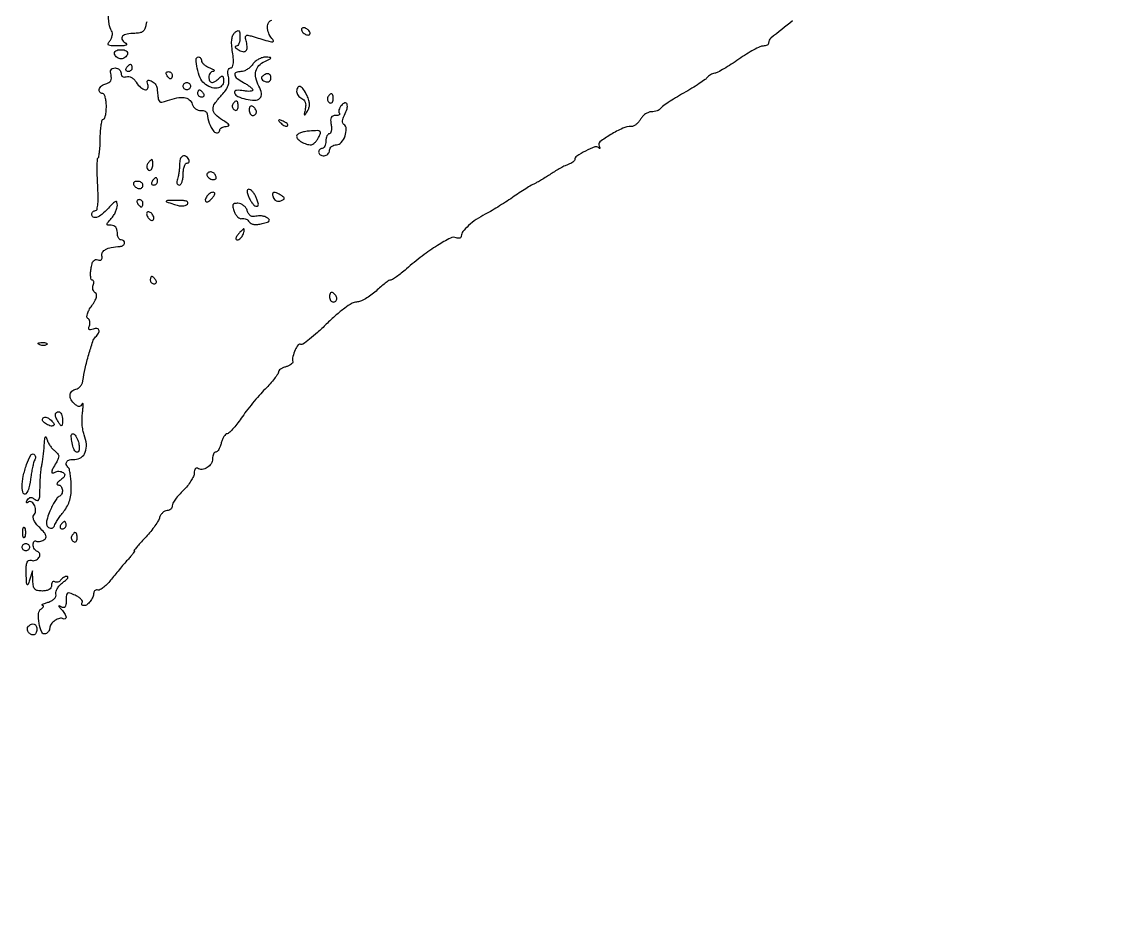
# Model space of a CAD drawing. Extents: x 0 to 4160, y 0 to 3120.
# Drawn here: x 265.9 to 566.8, y 909.2 to 1150.6 of the extents above; entities that cross this region are included whole.
import ezdxf

# ---------------------------------------------------------------- set-up
doc = ezdxf.new("R2010")
doc.units = 0

msp = doc.modelspace()

# ---------------------------------------------------------------- linework, layer by layer
for points in [[(4159.499279, 606.274193, 0.000001), (4159.667734, 974.478125, 0.000057)], [(757.647081, 3119.740147, 0.000002), (520.492565, 3119.487217, 0.4139)], [(1964.75, 0.149832, 0.000016), (2717.930904, 0.232101, 0.000028)], [(300.02037, 1150.611078, 0.04405), (299.819551, 1149.75, -0.066031), (299.518763, 1148.675517, -0.130199), (298.97647, 1147.982183, -0.114166), (298.107649, 1147.593417, -0.044144), (296.787392, 1147.454058, 0.039435), (294.639838, 1147.247769, 0.141005), (293.412966, 1146.647908, 0.331369), (293.252044, 1145.837047, 0.141643), (294.02896, 1144.96094, -0.0952), (294.482434, 1144.535302, -0.463626), (294.40904, 1144.236723, -0.103118), (293.731829, 1144.059467, -0.011488), (292.127555, 1144.015313, -0.011674), (290.277444, 1144.050113, -0.137175), (289.598938, 1144.271055, -0.370946), (289.480488, 1144.694231, -0.063893), (289.963645, 1145.456195, 0.065205), (290.370705, 1146.101875, 0.064024), (290.600894, 1146.834579, 0.069549), (290.627456, 1147.539702, 0.113573), (290.435913, 1148.103696, -0.105651), (289.770821, 1149.965778, -0.025103), (289.498391, 1153.267047, -0.019729)], [(476.556184, 1150.87251, 0.004643), (470.633268, 1146.150995, 0.225852), (470, 1144.820557, -0.178214), (469.88472, 1144.507397, -0.092171), (469.556362, 1144.241039, -0.072233), (469.067574, 1144.060683, -0.052365), (468.489744, 1144, 0.110641), (467.623491, 1143.805938, 0.014203), (465.914458, 1142.939582, 0.016035), (463.920738, 1141.772377, 0.012737), (461.843596, 1140.390066, -0.009551), (459.772043, 1138.992348, -0.011936), (457.795187, 1137.778734, -0.010223), (456.103462, 1136.840722, -0.085229), (455.273884, 1136.569692, 0.053089), (454.675775, 1136.415818, 0.040686), (454.064427, 1136.128594, 0.041745), (453.530771, 1135.760372, 0.072886), (453.170032, 1135.363593, -0.090913), (452.639591, 1134.820562, -0.007627), (451.013967, 1133.707112, -0.009949), (449.014166, 1132.438258, -0.007523), (446.771131, 1131.122667, 0.007464), (444.534528, 1129.811205, 0.01008), (442.554699, 1128.554953, 0.007408), (440.946205, 1127.453588, 0.100842), (440.462114, 1126.938699, -0.115118), (440.10379, 1126.578509, -0.04947), (439.492556, 1126.275743, -0.045405), (438.748221, 1126.0695, -0.044919), (437.976167, 1126, 0.090584), (437.167882, 1125.852353, 0.057649), (436.315776, 1125.4125, 0.055538), (435.551036, 1124.764896, 0.066545), (435, 1124, -0.050969), (434.484178, 1123.234989, -0.050497), (433.822809, 1122.5875, -0.055072), (433.122662, 1122.144777, -0.113944), (432.49561, 1122, 0.105167), (430.125035, 1121.495811, 0.031371), (426.829508, 1119.772371, 0.025761), (423.894335, 1117.781147, 0.377151), (423.662885, 1116.650367, -0.017978), (423.880722, 1116.235458, -0.195071), (423.892244, 1116.050492, -0.492876), (423.789172, 1116.014976, -0.037745), (423.520009, 1116.223649, 0.283336), (422.478817, 1116.416054, 0.025464), (419.948233, 1115.284798, 0.025943), (417.540994, 1113.896334, 0.254209), (417, 1112.901024, -0.189721), (416.882744, 1112.603124, -0.048043), (416.485937, 1112.251705, -0.042119), (415.919969, 1111.908887, -0.031907), (415.25, 1111.628282, 0.0319), (414.376105, 1111.262282, 0.010333), (413.132812, 1110.613327, 0.010255), (411.776938, 1109.832967, 0.01135), (410.5, 1109.022664, -0.006864), (409.241407, 1108.208069, -0.00654), (407.940625, 1107.414814, -0.006504), (406.773226, 1106.744032, -0.023022), (406, 1106.358539, 0.030723), (405.157992, 1105.922449, 0.005243), (403.61875, 1104.979174, 0.005702), (401.832838, 1103.830221, 0.005056), (400, 1102.59453, -0.007091), (398.059531, 1101.297731, -0.005802), (395.94955, 1099.96504, -0.005866), (393.980034, 1098.78444, -0.015338), (392.530383, 1097.997003, 0.032341), (390.10767, 1096.572325, 0.036012), (387.97962, 1094.892456, 0.037511), (386.430968, 1093.248571, 0.171809), (386, 1092.031385, -0.165827), (385.889089, 1091.706162, -0.150976), (385.598451, 1091.501389, -0.108545), (385.156169, 1091.457973, -0.062083), (384.633024, 1091.587328, 0.215413), (383.046633, 1091.495319, 0.01927), (379.498688, 1089.460084, 0.022678), (375.345731, 1086.59019, 0.016605), (371, 1083.052553, -0.010525), (369.600748, 1081.884922, -0.014463), (368.291881, 1080.899312, -0.011103), (367.173795, 1080.1437, -0.143264), (366.695766, 1080.002346, 0.148493), (366.227061, 1079.858514, 0.01264), (365.18902, 1079.120798, 0.015865), (363.978468, 1078.152115, 0.011613), (362.695766, 1077.004627, -0.029901), (361.315594, 1075.857941, -0.030169), (359.812475, 1074.887786, -0.03164), (358.405005, 1074.208636, -0.096333), (357.36798, 1074.004627, 0.135488), (356.151126, 1073.665878, 0.022975), (354.125045, 1072.318715, 0.022316), (351.72416, 1070.3877, 0.014304), (349.107686, 1067.947345, -0.010886), (346.695415, 1065.666417, -0.017248), (344.522264, 1063.831695, -0.011478), (342.688473, 1062.455757, -0.302318), (342.103397, 1062.436097, 0.391278), (341.416372, 1062.302289, 0.050922), (340.590507, 1060.895194, 0.047876), (339.975425, 1059.118717, 0.100305), (339.920553, 1057.663887, -0.211544), (339.827154, 1057.305147, -0.068499), (339.421276, 1056.917542, -0.054344), (338.79539, 1056.561667, -0.038181), (338.028704, 1056.297255, 0.040495), (337.2523, 1056.025471, 0.051861), (336.595932, 1055.648527, 0.061618), (336.144395, 1055.229555, 0.176733), (336, 1054.833803, -0.153961), (335.828982, 1054.291574, -0.012743), (334.93928, 1053.087915, -0.01609), (333.772178, 1051.685835, -0.011699), (332.389037, 1050.200434, 0.013237), (330.793453, 1048.476281, 0.007811), (328.976028, 1046.338565, 0.007812), (327.226523, 1044.145429, 0.013254), (325.840997, 1042.25, -0.013838), (324.647967, 1040.621906, -0.019645), (323.492644, 1039.248438, -0.016103), (322.479564, 1038.205413, -0.194332), (321.971011, 1038, 0.203017), (321.569146, 1037.829815, 0.052957), (321.127829, 1037.265625, 0.045054), (320.719258, 1036.457174, 0.033009), (320.410644, 1035.5, -0.031538), (320.105107, 1034.542749, -0.043524), (319.705595, 1033.734375, -0.050787), (319.277325, 1033.168069, -0.208396), (318.891592, 1033, 0.200499), (318.550911, 1032.857666, 0.084985), (318.261905, 1032.443928, 0.065025), (318.065551, 1031.831593, 0.04514), (318, 1031.106989, -0.142557), (317.614698, 1029.783054, -0.112141), (316.548938, 1028.72655, -0.116675), (315.168335, 1028.260762, -0.163089), (313.909758, 1028.555773, 0.202439), (313.565755, 1028.609206, 0.181527), (313.267241, 1028.402992, 0.104291), (313.065087, 1027.923912, 0.047903), (313, 1027.246108, -0.108408), (312.799549, 1026.332458, -0.032947), (312.11875, 1025.07977, -0.031278), (311.148132, 1023.737921, -0.029523), (310, 1022.5, 0.02098), (308.851493, 1021.303319, 0.025305), (307.88125, 1020.084442, 0.025239), (307.182218, 1018.996822, 0.130933), (307, 1018.312909, -0.108315), (306.890203, 1017.812011, -0.099677), (306.57917, 1017.385667, -0.095514), (306.114323, 1017.099787, -0.090477), (305.567388, 1017, 0.12681), (304.970523, 1016.846149, 0.069396), (304.362049, 1016.390159, 0.062006), (303.83454, 1015.717798, 0.058585), (303.475861, 1014.923944, -0.061962), (303.004354, 1013.898817, -0.01801), (302.033754, 1012.451946, -0.017806), (300.81306, 1010.887197, -0.018163), (299.491844, 1009.423944, 0.006381), (298.248151, 1008.110141, 0.011768), (297.276238, 1007.005784, 0.007708), (296.558736, 1006.123477, 0.626297), (296.618647, 1006, -0.579595), (296.687005, 1005.880675, -0.021324), (296.337577, 1005.339062, -0.020072), (295.779507, 1004.613648, -0.010354), (295.027222, 1003.75, 0.006555), (294.063202, 1002.660102, 0.002994), (292.831719, 1001.213048, 0.002964), (291.552483, 999.673074, 0.00408), (290.422525, 998.273141, -0.023292), (289.358671, 997.054047, -0.031249), (288.280115, 996.060811, -0.03221), (287.321356, 995.380153, -0.189786), (286.726033, 995.273141, 0.086697), (286.288039, 995.283783, 0.106713), (285.906501, 995.13961, 0.116416), (285.641398, 994.863519, 0.118707), (285.530142, 994.5, -0.085023), (285.254321, 993.323748, -0.062019), (284.581431, 992.158936, -0.066155), (283.717943, 991.285799, -0.166215), (282.881966, 991, -0.09515), (282.540949, 991.065489, -0.173204), (282.330716, 991.250796, -0.172454), (282.284901, 991.528028, -0.094229), (282.409626, 991.853772, 0.258773), (282.428959, 992.263607, 0.079294), (282.057122, 992.787155, 0.056878), (281.376133, 993.339368, 0.035062), (280.468643, 993.832333, 0.018861), (278.987815, 994.440704, 0.221491), (278.382395, 994.389818, 0.244639), (278.067621, 993.899961, 0.022827), (278, 992.419544, -0.029672), (277.933658, 991.302594, -0.120615), (277.696378, 990.669755, -0.240572), (277.297423, 990.451893, -0.13624), (276.75, 990.587687, 0.009535), (276.095303, 990.941025, 0.561535), (276, 990.882924, 0.184745), (276.075073, 990.686678, 0.004358), (276.75, 989.946704, -0.050989), (277.57425, 988.854053, -0.092845), (277.965954, 987.810988, -0.322646), (277.747752, 987.35942, -0.268712), (277.202254, 987.375, 0.208844), (276.212865, 987.516248, 0.081411), (274.931595, 986.924858, 0.078544), (273.863274, 985.926297, 0.167123), (273.5, 984.869808, -0.085211), (273.416268, 984.382055, -0.069304), (273.171826, 983.910698, -0.069738), (272.809803, 983.526775, -0.088668), (272.382812, 983.294271, -0.387721), (271.316756, 983.767791, -0.062093), (270.607481, 986.153192, -0.055099), (270.459801, 988.840352, -0.242067), (271.238255, 990.168412, 0.040351), (271.657734, 990.484845, 0.142329), (271.835612, 990.767871, 0.303171), (271.770009, 990.972403, 0.140207), (271.5, 991.084367, -0.428275), (271.408236, 991.205826, -0.229464), (271.528125, 991.376132, -0.043281), (272.101389, 991.631991, -0.013517), (273, 991.91613, 0.05003), (274.014469, 992.320375, 0.082324), (274.75163, 992.873184, 0.103909), (275.159768, 993.530004, 0.130536), (275.223454, 994.241153, -0.124499), (275.280119, 994.971465, -0.057449), (275.688803, 995.839725, -0.0518), (276.356189, 996.702828, -0.049557), (277.195961, 997.424703, 0.022584), (277.984232, 998.031663, 0.066618), (278.442579, 998.537256, 0.226682), (278.491225, 998.843456, 0.332089), (278.281523, 999, 0.075951), (277.789924, 998.924892, 0.053245), (277.2753, 998.701458, 0.052969), (276.816324, 998.372514, 0.072512), (276.489919, 997.983688, -0.090427), (276.179369, 997.639411, -0.095498), (275.77286, 997.434921, -0.099685), (275.334197, 997.401101, -0.108373), (274.930902, 997.542705, 0.153598), (274.57792, 997.63237, 0.191518), (274.273452, 997.49107, 0.129571), (274.067661, 997.114487, 0.06068), (274, 996.559017, -0.130045), (273.826398, 995.902836, -0.12462), (273.349106, 995.405902, -0.093033), (272.564012, 995.099526, -0.046667), (271.5, 995, -0.048379), (270.211341, 995.124982, -0.156285), (269.466943, 995.534968, -0.143029), (269.061238, 996.327413, -0.038222), (268.90032, 997.75), (268.80064, 1000.5), (268, 998, -0.015587), (267.547439, 996.725119, -0.643355), (267.325902, 996.712891, -0.111722), (267.174149, 997.283265, -0.003472), (267.09968, 999.718615, -0.014164), (267.109519, 1001.811547, -0.076698), (267.319107, 1002.924582, -0.208873), (267.750784, 1003.386986, -0.196039), (268.398849, 1003.400442, 0.09183), (268.991942, 1003.290517, 0.080296), (269.615383, 1003.391212, 0.080651), (270.172958, 1003.682436, 0.094009), (270.5759, 1004.122809, 0.079214), (270.793282, 1004.643521, 0.119146), (270.793382, 1005.133387, 0.135699), (270.575779, 1005.525423, 0.118697), (270.177051, 1005.774316, -0.101778), (269.727115, 1006.034693, -0.070383), (269.345759, 1006.484896, -0.066973), (269.088102, 1007.048915, -0.073826), (269, 1007.64235, -0.054037), (269.057471, 1008.172574, -0.117024), (269.234338, 1008.539723, -0.188729), (269.495716, 1008.687929, -0.17586), (269.797746, 1008.625, 0.122597), (270.20078, 1008.496076, 0.055779), (270.757241, 1008.52159, 0.050486), (271.368929, 1008.683099, 0.048674), (271.943872, 1008.965311, 0.135467), (272.450335, 1009.511225, 0.206708), (272.495485, 1010.14645, 0.09465), (272.001575, 1010.998275, 0.017804), (270.768854, 1012.322055, -0.029484), (269.800423, 1013.411969, -0.057118), (269.188654, 1014.402255, -0.083416), (268.962734, 1015.209691, -0.226712), (269.15551, 1015.75551, 0.185976), (269.644675, 1016.857844, 0.106867), (269.405524, 1018.311747, 0.139731), (268.648026, 1019.300737, 0.307444), (267.740707, 1019.339748, -0.042297), (267.351382, 1019.142458, -0.379435), (267.185239, 1019.201382, -0.242554), (267.178769, 1019.426311, -0.02661), (267.434519, 1019.89405, -0.074023), (267.857023, 1020.394292, -0.169126), (268.30847, 1020.578064, -0.140938), (268.835143, 1020.455566, -0.046074), (269.499399, 1020.000499, 0.146317), (270.137321, 1019.72917, 0.331686), (270.5648, 1019.979038, 0.087843), (270.791301, 1020.963817, 0.010549), (270.857876, 1023.201941, -0.009394), (270.907045, 1024.994165, -0.00877), (271.023923, 1026.824945, -0.008779), (271.184795, 1028.447055, -0.029317), (271.370994, 1029.5, 0.020574), (271.567344, 1030.50735, 0.007603), (271.763708, 1031.940625, 0.00752), (271.930908, 1033.513382, 0.008981), (272.03949, 1035, -0.009463), (272.147225, 1036.455722, -0.083656), (272.312132, 1037.076322, -0.614819), (272.50972, 1037.084559, -0.06552), (272.73267, 1036.524933, 0.052074), (273.043324, 1035.679974, 0.03335), (273.566057, 1034.773421, 0.033355), (274.204533, 1033.944623, 0.052176), (274.866668, 1033.335837, -0.048666), (275.665711, 1032.611433, -0.156278), (275.959589, 1031.965625, -0.134586), (275.844647, 1031.207995, -0.032515), (275.25, 1030.074473, 0.015201), (274.323965, 1028.448611, 0.097946), (274.053122, 1027.547817, 0.467988), (274.321074, 1027.276208, 0.118127), (275, 1027.5, -0.089931), (275.467847, 1027.683722, -0.059647), (276.0445, 1027.727436, -0.057772), (276.636722, 1027.632529, -0.069927), (277.15149, 1027.406374, -0.126418), (277.539962, 1027.002304, -0.212635), (277.583905, 1026.542042, -0.121398), (277.240921, 1026.00155, -0.033101), (276.460361, 1025.347357, 0.02861), (275.829008, 1024.827788, 0.093932), (275.508905, 1024.395786, 0.290106), (275.53957, 1024.128722, 0.22671), (275.80887, 1024, -0.237198), (276.598274, 1023.603185, -0.141919), (276.973769, 1022.597269, -0.129954), (276.766969, 1021.480767, -0.200746), (276.047814, 1020.833333, 0.150219), (275.590409, 1020.496355, 0.020998), (274.923286, 1019.512069, 0.02245), (274.21568, 1018.243379, 0.01735), (273.556746, 1016.803497, 0.016578), (272.860746, 1014.961859, 0.062017), (272.61021, 1013.75268, 0.114566), (272.731684, 1012.936275, 0.161732), (273.199915, 1012.376446, 0.092931), (273.681917, 1012.190468, 0.120241), (274.153609, 1012.217108, 0.127435), (274.540605, 1012.45398, 0.112038), (274.786632, 1012.859896, -0.052956), (275.077136, 1013.49742, -0.011818), (275.710405, 1014.514242, -0.012141), (276.502022, 1015.659201, -0.011463), (277.363138, 1016.786947, 0.045953), (278.346939, 1018.27807, 0.051792), (278.995982, 1019.8666, 0.047744), (279.33934, 1021.661872, 0.0309), (279.406592, 1023.777563, 0.013407), (279.310757, 1025.462458, 0.017806), (279.128184, 1026.986328, 0.015233), (278.89607, 1028.224512, 0.143376), (278.639104, 1028.694229, -0.103079), (278.050489, 1029.592716, -0.261253), (278.153144, 1030.339806, -0.17895), (278.942413, 1030.844601, -0.053766), (280.383369, 1031, 0.150702), (282.12717, 1031.537802, 0.154482), (283.244534, 1032.95996, 0.115697), (283.526645, 1035.134058, 0.065592), (282.912282, 1037.730717, -0.049674), (282.581901, 1038.952677, -0.023611), (282.390505, 1040.573009, -0.023132), (282.34885, 1042.30056, -0.030323), (282.479344, 1043.873395, 0.010033), (282.642501, 1045.189506, 0.033868), (282.673303, 1046.055237, 0.245778), (282.56127, 1046.25359, 0.45602), (282.404262, 1046.208262, -0.068202), (282.039968, 1045.64021, -0.202898), (281.634949, 1045.43752, -0.154288), (281.126386, 1045.563332, -0.036026), (280.402754, 1046.080707, -0.085991), (279.363804, 1047.298015, -0.151009), (279.058054, 1048.573911, -0.190168), (279.541902, 1049.600596, -0.141694), (280.667527, 1050.176676, 0.10163), (281.324565, 1050.449895, 0.070375), (281.922235, 1050.992524, 0.066994), (282.372206, 1051.711317, 0.073931), (282.59724, 1052.5, -0.023488), (283.191248, 1055.814824, -0.014391), (284.185564, 1059.659732, -0.010184), (285.29115, 1063.206018, -0.115241), (286.057349, 1064.45, 0.065158), (286.852862, 1065.493446, 0.208798), (286.946378, 1066.3435, 0.31353), (286.414133, 1066.757465, 0.105337), (285.388659, 1066.595648, -0.038145), (284.660627, 1066.378272, -0.229842), (284.287763, 1066.468703, -0.268948), (284.164636, 1066.800275, -0.049166), (284.344985, 1067.456634, 0.067463), (284.489024, 1068.067167, 0.072614), (284.459661, 1068.678306, 0.081156), (284.267604, 1069.19649, 0.125738), (283.938223, 1069.538181, -0.259734), (283.692847, 1069.977901, -0.074726), (283.812274, 1070.776597, -0.052206), (284.255178, 1071.818582, -0.028142), (285, 1073, 0.023976), (285.835582, 1074.301236, 0.065112), (286.254269, 1075.311608, 0.113038), (286.282031, 1076.04793, 0.210475), (285.94993, 1076.530945, -0.108174), (285.575678, 1076.893181, -0.081871), (285.340428, 1077.416002, -0.077311), (285.277101, 1078.016158, -0.079472), (285.400442, 1078.601151, 0.048626), (285.548327, 1079.1371, 0.088954), (285.545893, 1079.589088, 0.138749), (285.399609, 1079.885414, 0.212227), (285.141808, 1080, -0.324096), (284.864313, 1080.200981, -0.051157), (284.71197, 1080.898891, -0.040544), (284.680692, 1081.886981, -0.024087), (284.795506, 1083.060053, -0.028603), (285.077779, 1084.431971, -0.094854), (285.476235, 1085.258417, -0.171728), (286.004234, 1085.613676, -0.155878), (286.662483, 1085.576023, 0.075778), (287.250749, 1085.447474, 0.209483), (287.640486, 1085.589351, 0.187916), (287.8272, 1085.988872, 0.060793), (287.790169, 1086.65238, -0.182094), (287.970142, 1087.624561, -0.138112), (288.768041, 1088.372392, -0.074927), (290.312597, 1088.899641, -0.02329), (292.75, 1089.225268, 0.130625), (293.584577, 1089.526151, 0.209239), (293.975664, 1090.160503, 0.270429), (293.734182, 1090.750862, 0.165049), (293, 1091, -0.191087), (292.618118, 1091.151477, -0.088204), (292.29375, 1091.5875, -0.068025), (292.073693, 1092.234582, -0.048028), (292, 1093, 0.07174), (291.883454, 1093.808103, 0.10155), (291.543127, 1094.447883, 0.113349), (291.011628, 1094.85511, 0.107422), (290.345012, 1095, -0.025779), (289.394959, 1095.049016, -0.38433), (289.190025, 1095.276247, -0.177905), (289.338887, 1095.68138, -0.007828), (290.345012, 1096.828741, 0.042928), (290.978464, 1097.662421, 0.034476), (291.513847, 1098.654115, 0.03562), (291.881793, 1099.646989, 0.07104), (292, 1100.474763, 0.069496), (291.885649, 1101.293504, 0.42845), (291.54864, 1101.470532, 0.116109), (290.928213, 1101.084072, 0.008781), (289.547749, 1099.646023, -0.03133), (287.796577, 1097.979125, -0.087934), (286.335284, 1097.137216, -0.23073), (285.423725, 1097.234435, -0.258279), (285, 1098, -0.101981), (285.078649, 1098.381597, -0.09859), (285.30222, 1098.70625, -0.097225), (285.636148, 1098.923764, -0.096171), (286.028835, 1099, 0.354623), (286.45299, 1099.344103, 0.030164), (286.673992, 1100.83318, 0.026149), (286.749462, 1103.004422, 0.010852), (286.634249, 1105.938747, -0.007771), (286.511639, 1108.637265, -0.011586), (286.495831, 1110.99986, -0.006747), (286.554691, 1112.962981, -0.187639), (286.757629, 1113.424296, 0.161584), (286.974913, 1113.857398, 0.010313), (287.152624, 1115.283469, 0.014262), (287.283167, 1117.024779, 0.01008), (287.334444, 1118.985548, -0.015329), (287.404911, 1120.907856, -0.025052), (287.595861, 1122.527005, -0.02242), (287.8598, 1123.751399, -0.340751), (288.182229, 1124, 0.30445), (288.499451, 1124.21289, 0.039803), (288.75978, 1125.028125, 0.035366), (288.940854, 1126.158583, 0.022035), (289, 1127.5, 0.027026), (288.927458, 1128.841111, 0.042582), (288.70625, 1129.971875, 0.052312), (288.385692, 1130.767902, 0.277684), (288, 1131, -0.216786), (287.205751, 1131.361346, -0.2648), (287.046725, 1132.149289, -0.14732), (287.710098, 1133.096202, -0.103209), (288.883825, 1133.679871, 0.07119), (289.684855, 1134.016577, 0.127941), (290.181169, 1134.522066, 0.126459), (290.371629, 1135.209829, 0.068696), (290.267194, 1136.086251, -0.05338), (290.138807, 1136.940827, -0.143591), (290.285077, 1137.531445, -0.174827), (290.700688, 1137.879126, -0.087846), (291.383369, 1138, -0.089655), (292.000581, 1137.888431, -0.095235), (292.525115, 1137.568594, -0.099808), (292.876055, 1137.091671, -0.109287), (293, 1136.531385, 0.09477), (293.104655, 1135.984189, 0.157767), (293.400987, 1135.625807, 0.150582), (293.862717, 1135.499003, 0.084074), (294.439265, 1135.615068, -0.13739), (295.096568, 1135.676598, -0.082646), (295.838892, 1135.410121, -0.070031), (296.567078, 1134.85724, -0.055887), (297.179812, 1134.083683, 0.070435), (298.359464, 1132.679977, 0.139153), (299.65668, 1132.045743, 0.35966), (300.356426, 1132.439264, 0.185691), (300.357275, 1133.511341, -0.045719), (300.172862, 1134.164858, -0.233738), (300.272549, 1134.517402, -0.253625), (300.603455, 1134.634165, -0.052261), (301.221993, 1134.468308, -0.074834), (301.786904, 1134.148006, -0.057609), (302.291252, 1133.648797, -0.058301), (302.662422, 1133.055399, -0.082333), (302.833333, 1132.456967, 0.000277), (302.909219, 1131.796827, 0.000166), (303, 1131.013244, 0.000167), (303.09081, 1130.233946, 0.000291), (303.166667, 1129.588117, 0.112578), (303.385129, 1128.973882, 0.205929), (303.81666, 1128.679485, 0.113939), (304.543604, 1128.704494, 0.025514), (305.731766, 1129.088117, -0.038153), (308.275347, 1129.838998, -0.088777), (310.254556, 1129.905711, -0.132589), (311.641326, 1129.307858, -0.149292), (312.463121, 1128.116196, 0.078885), (312.81901, 1127.40642, 0.074322), (313.3834, 1126.825064, 0.078167), (314.063642, 1126.457131, 0.105024), (314.756386, 1126.366196, -0.057058), (315.410292, 1126.343148, -0.076698), (315.975266, 1126.166945, -0.09602), (316.366872, 1125.871175, -0.166341), (316.525034, 1125.5, 0.072425), (317.091275, 1122.940769, 0.07394), (318.361789, 1120.669158, 0.277052), (319.383169, 1120.269847, 0.365859), (320, 1121, -0.169282), (320.13372, 1121.383644, -0.092637), (320.514063, 1121.714067, -0.073919), (321.080576, 1121.942289, -0.055103), (321.75, 1122.026609, 0.082889), (322.390672, 1122.143593, 0.467272), (322.494723, 1122.428164, 0.111811), (322.048653, 1122.910454, 0.011675), (320.75, 1123.758226, -0.051572), (318.78106, 1125.28019, -0.195181), (318.152842, 1126.671312, -0.163777), (318.623454, 1128.271627, -0.034195), (320.486153, 1130.579559, 0.032585), (321.602043, 1131.953114, 0.064795), (322.257834, 1133.189414, 0.078336), (322.50285, 1134.38616, 0.073003), (322.377745, 1135.631081, -0.035524), (322.201785, 1136.626936, -0.085719), (322.251807, 1137.37076, -0.144158), (322.514596, 1137.824965, -0.192305), (322.952865, 1138, 0.266789), (323.432716, 1138.275658, 0.102084), (323.687304, 1139.03256, 0.051923), (323.709778, 1140.335138, 0.015589), (323.476626, 1142.307304, -0.02012), (323.254254, 1144.346594, -0.048761), (323.298234, 1145.859307, -0.06955), (323.597958, 1146.962052, -0.119009), (324.165353, 1147.722267, -0.053911), (324.836205, 1148.166605, -0.323732), (325.226502, 1148.108065, -0.180499), (325.450471, 1147.630586, -0.020364), (325.5, 1146.414963, -0.039485), (325.426774, 1145.489157, -0.058191), (325.20625, 1144.704897, -0.075982), (324.882825, 1144.167822, -0.218841), (324.5, 1143.984687, 0.175254), (324.259842, 1143.893661, 0.340417), (324.22035, 1143.704003, 0.110243), (324.456302, 1143.406504, 0.029162), (324.952254, 1143.05067, 0.072018), (326.257314, 1142.467457, 0.260483), (327.111132, 1142.670229, 0.219481), (327.483234, 1143.560555, 0.054941), (327.248189, 1145.158927, -0.027224), (327.009255, 1146.329544, -0.245505), (327.175497, 1146.807736, -0.240865), (327.666066, 1146.949869, -0.026311), (328.842069, 1146.657931, 0.002152), (333.109412, 1145.376907, 0.044513), (334.420613, 1145.113348, 0.544037), (334.646666, 1145.390789, 0.110273), (334.25, 1146.063956, -0.096284), (333.352509, 1147.494964, -0.092307), (333.038787, 1149.179821, -0.126002), (333.377283, 1150.501706, -0.266313), (334.25, 1151.035435, 0.319598)], [(0.042426, 799.656512, 0.000072), (0, 504.968615)]]:
    msp.add_lwpolyline(points, format="xyb")
for points in [[(342.5, 1148, 0.064269), (342.810561, 1147.617474, 0.051777), (343.230237, 1147.29375, 0.053414), (343.689814, 1147.073533, 0.085235), (344.118034, 1147, 0.117858), (344.449529, 1147.079239, 0.186277), (344.642737, 1147.29375, 0.154201), (344.661825, 1147.617617, 0.076764), (344.5, 1148, 0.064269), (344.189439, 1148.382526, 0.051777), (343.769763, 1148.70625, 0.053414), (343.310186, 1148.926467, 0.085235), (342.881966, 1149, 0.117858), (342.550471, 1148.920761, 0.186277), (342.357263, 1148.70625, 0.154201), (342.338175, 1148.382383, 0.076764)], [(294.75, 1141.75, -0.087886), (294.490816, 1141.272249, -0.06965), (294.064062, 1140.867188, -0.06941), (293.540831, 1140.593688, -0.085974), (293, 1140.5, -0.085974), (292.459169, 1140.593688, -0.06941), (291.935938, 1140.867188, -0.06965), (291.509184, 1141.272249, -0.087886), (291.25, 1141.75, -0.162171), (291.249896, 1142.249077, -0.158614), (291.548718, 1142.653846, -0.105759), (292.151204, 1142.915359, -0.049736), (293, 1143, -0.049736), (293.848796, 1142.915359, -0.105759), (294.451282, 1142.653846, -0.158614), (294.750104, 1142.249077, -0.162171)], [(315, 1139.967776, 0.164775), (315.155651, 1139.508286, 0.051767), (315.660937, 1138.973103, 0.045335), (316.388885, 1138.453334, 0.036836), (317.25, 1138.031162, -0.019179), (318.041388, 1137.677237, -0.077688), (318.471875, 1137.373817, -0.392017), (318.482469, 1137.179841, -0.209872), (318.25, 1137.063386, 0.117011), (317.773061, 1136.924365, 0.095222), (317.367188, 1136.577995, 0.087852), (317.094409, 1136.077739, 0.081167), (317, 1135.5, 0.102562), (317.210625, 1134.483981, 0.270106), (317.787548, 1134.059476, 0.175672), (318.676264, 1134.277957, 0.049176), (319.8, 1135.2, -0.038122), (320.4083, 1135.721998, -0.32025), (320.75, 1135.726483, -0.222465), (320.955492, 1135.372739, -0.022119), (321, 1134.367119, -0.188101), (320.503316, 1133.093575, -0.184085), (319.270296, 1132.478079, -0.124164), (317.510372, 1132.740767, -0.074511), (315.692206, 1133.840484, -0.125792), (314.611625, 1135.329392, -0.042141), (313.828418, 1137.922716, -0.043424), (313.531912, 1140.335552, -0.424644), (314.173193, 1141, -0.124052), (314.488522, 1140.920543, -0.10078), (314.757125, 1140.696784, -0.090634), (314.93762, 1140.362086, -0.078611)], [(329, 1139, -0.052224), (328.316802, 1138.234851, -0.045499), (327.459276, 1137.5875, -0.047927), (326.565449, 1137.144747, -0.091287), (325.779241, 1137, 0.091426), (324.44476, 1136.753931, 0.376943), (324.092355, 1136.085471, 0.176529), (324.734907, 1135.115857, 0.03619), (326.5, 1134, -0.020063), (327.457491, 1133.437037, -0.02762), (328.265625, 1132.851689, -0.026925), (328.857628, 1132.315542, -0.197778), (329, 1131.969692, -0.324753), (328.830041, 1131.735616, -0.057361), (328.265625, 1131.621106, -0.043313), (327.458435, 1131.621916, -0.025333), (326.5, 1131.755249, 0.067148), (324.542666, 1131.862598, 0.467324), (324.058247, 1131.17996, 0.228966), (324.901442, 1130.193682, 0.049308), (327.098837, 1129.478292, 0.049257), (329.594661, 1129.182991, 0.20232), (330.979175, 1129.735845, 0.249362), (331.375816, 1131.005129, 0.071216), (330.688751, 1133.023716, -0.058138), (329.860137, 1135.265028, -0.118324), (329.855624, 1137.131464, -0.135264), (330.680448, 1138.634029, -0.087688), (332.298021, 1139.800933, 0.003397), (333.749579, 1140.514338, 0.243575), (333.902175, 1140.723912, 0.442074), (333.781489, 1140.872855, 0.005998), (332.470759, 1140.93232, 0.084731), (331.588216, 1140.811801, 0.050851), (330.614162, 1140.392619, 0.049119), (329.70175, 1139.760112, 0.060561)], [(296, 1138, -0.105053), (295.918938, 1137.618444, -0.099167), (295.688914, 1137.29375, -0.09642), (295.345238, 1137.076123, -0.093332), (294.940983, 1137, -0.108972), (294.586039, 1137.078288, -0.182303), (294.3746, 1137.29375, -0.161196), (294.343488, 1137.6179, -0.082592), (294.5, 1138, -0.029505), (294.768994, 1138.382774, -0.035638), (295.066025, 1138.70625, -0.038439), (295.34829, 1138.934461, -0.151918), (295.559017, 1139, -0.210953), (295.727648, 1138.92554, -0.081139), (295.870461, 1138.70625, -0.061769), (295.967655, 1138.382849, -0.042167)], [(307, 1136, -0.042167), (306.967655, 1135.617151, -0.061769), (306.870461, 1135.29375, -0.081139), (306.727648, 1135.07446, -0.210953), (306.559017, 1135, -0.151918), (306.34829, 1135.065539, -0.038439), (306.066025, 1135.29375, -0.035638), (305.768994, 1135.617226, -0.029505), (305.5, 1136, -0.082592), (305.343488, 1136.3821, -0.161196), (305.3746, 1136.70625, -0.182303), (305.586039, 1136.921712, -0.108972), (305.940983, 1137, -0.093332), (306.345238, 1136.923877, -0.09642), (306.688914, 1136.70625, -0.099167), (306.918938, 1136.381556, -0.105053)], [(332.143237, 1136.092954, 0.040481), (331.545279, 1135.650668, 0.186249), (331.348035, 1135.276151, 0.226851), (331.4716, 1134.915023, 0.060422), (331.959768, 1134.524864, 0.095285), (332.88283, 1134.173645, 0.203585), (333.612026, 1134.342919, 0.21625), (333.967714, 1134.971294, 0.105435), (333.854167, 1135.905454, 0.142632), (333.610697, 1136.250559, 0.141913), (333.219538, 1136.411849, 0.10734), (332.71118, 1136.358425, 0.059411)], [(312, 1133, -0.099038), (311.923658, 1132.618362, -0.097945), (311.70625, 1132.29375, -0.097945), (311.381638, 1132.076342, -0.099038), (311, 1132, -0.099038), (310.618362, 1132.076342, -0.097945), (310.29375, 1132.29375, -0.097945), (310.076342, 1132.618362, -0.099038), (310, 1133, -0.099038), (310.076342, 1133.381638, -0.097945), (310.29375, 1133.70625, -0.097945), (310.618362, 1133.923658, -0.099038), (311, 1134, -0.099038), (311.381638, 1133.923658, -0.097945), (311.70625, 1133.70625, -0.097945), (311.923658, 1133.381638, -0.099038)], [(315.5, 1131, -0.082592), (315.656512, 1130.6179, -0.161196), (315.6254, 1130.29375, -0.182303), (315.413961, 1130.078288, -0.108972), (315.059017, 1130, -0.093332), (314.654762, 1130.076123, -0.09642), (314.311086, 1130.29375, -0.099167), (314.081062, 1130.618444, -0.105053), (314, 1131, -0.042167), (314.032345, 1131.382849, -0.061769), (314.129539, 1131.70625, -0.081139), (314.272352, 1131.92554, -0.210953), (314.440983, 1132, -0.151918), (314.65171, 1131.934461, -0.038439), (314.933975, 1131.70625, -0.035638), (315.231006, 1131.382774, -0.029505)], [(341, 1131.606989, 0.091858), (341.106225, 1131.033665, 0.066733), (341.417823, 1130.462841, 0.065144), (341.878633, 1129.980954, 0.077968), (342.422377, 1129.66816, -0.122032), (342.977847, 1129.280535, -0.10124), (343.33505, 1128.652115, -0.081583), (343.464037, 1127.811604, -0.049761), (343.353574, 1126.811172, 0.004343), (343.080449, 1125.468785, 0.239974), (343.149187, 1125.228842, 0.48032), (343.319169, 1125.241582, 0.007344), (343.94168, 1126.17994, 0.06815), (344.372217, 1127.106543, 0.080284), (344.505778, 1128.063667, 0.067746), (344.335748, 1129.138713, 0.033858), (343.849968, 1130.42994, 0.041117), (342.900894, 1132.127794, 0.147871), (341.950684, 1132.904526, 0.377483), (341.283588, 1132.675861, 0.130402)], [(323.542705, 1128.069098, 0.108373), (323.401101, 1127.665803, 0.099685), (323.434921, 1127.22714, 0.095498), (323.639411, 1126.820631, 0.090427), (323.983688, 1126.510081, 0.136093), (324.36964, 1126.397824, 0.190788), (324.701458, 1126.524436, 0.140899), (324.925389, 1126.890269, 0.067432), (325, 1127.440983, 0.039415), (324.914842, 1128.519563, 0.25701), (324.592818, 1128.933879, 0.315493), (324.13314, 1128.838655, 0.050477)], [(353.222125, 1127.767644, 0.046837), (352.809646, 1127.163583, 0.063061), (352.564539, 1126.549123, 0.078908), (352.513294, 1126.017583, 0.183007), (352.675343, 1125.657991, -0.21182), (352.770724, 1125.410555, -0.242597), (352.64472, 1125.193285, -0.105313), (352.250624, 1125.045213, -0.037406), (351.647109, 1125, 0.093183), (350.880976, 1124.855968, 0.187393), (350.434532, 1124.446561, 0.126232), (350.278924, 1123.705674, 0.03383), (350.414222, 1122.5, -0.034582), (350.520271, 1121.541991, -0.057808), (350.460093, 1120.734375, -0.08305), (350.256817, 1120.187001, -0.268565), (349.933779, 1120, 0.201884), (349.576944, 1119.8498, 0.084491), (349.274298, 1119.4125, 0.064589), (349.06863, 1118.765577, 0.044733), (349, 1118, -0.048028), (348.926307, 1117.234582, -0.068025), (348.70625, 1116.5875, -0.088204), (348.381882, 1116.151477, -0.191087), (348, 1116, 0.099038), (347.618362, 1115.923658, 0.097945), (347.29375, 1115.70625, 0.097945), (347.076342, 1115.381638, 0.099038), (347, 1115, 0.148195), (347.115568, 1114.618646, 0.098894), (347.440625, 1114.29375, 0.082425), (347.926543, 1114.074694, 0.064853), (348.5, 1114, 0.099038), (349.072457, 1114.114514, 0.097945), (349.559375, 1114.440625, 0.097945), (349.885486, 1114.927543, 0.099038), (350, 1115.5, -0.124759), (350.144998, 1116.072067, -0.100781), (350.553255, 1116.559375, -0.090401), (351.163936, 1116.886866, -0.078141), (351.883423, 1117, 0.222958), (353.209488, 1117.622247, 0.088387), (354.228702, 1119.41479, 0.091669), (354.544369, 1121.397863, 0.253279), (353.863186, 1122.584556, -0.199553), (353.609638, 1122.937251, -0.0771), (353.563336, 1123.549643, -0.060396), (353.717365, 1124.31311, -0.042945), (354.062149, 1125.116127, 0.051138), (354.775568, 1126.855613, 0.149558), (354.762885, 1128.137874, 0.429742), (354.156037, 1128.432685, 0.130366)], [(349.542705, 1130.069098, 0.108373), (349.401101, 1129.665803, 0.099685), (349.434921, 1129.22714, 0.095498), (349.639411, 1128.820631, 0.090427), (349.983688, 1128.510081, 0.136093), (350.36964, 1128.397824, 0.190788), (350.701458, 1128.524436, 0.140899), (350.925389, 1128.890269, 0.067432), (351, 1129.440983, 0.039415), (350.914842, 1130.519563, 0.25701), (350.592818, 1130.933879, 0.315493), (350.13314, 1130.838655, 0.050477)], [(328, 1126.559017, 0.062283), (328.074545, 1125.962904, 0.080552), (328.29375, 1125.457961, 0.097988), (328.618621, 1125.120018, 0.153634), (329, 1125, 0.092995), (329.381732, 1125.071618, 0.096318), (329.70625, 1125.276414, 0.099231), (329.923444, 1125.581949, 0.105429), (330, 1125.940983, 0.089642), (329.926698, 1126.346558, 0.053229), (329.70625, 1126.7871, 0.051032), (329.382515, 1127.193797, 0.06081), (329, 1127.5, 0.139169), (328.620352, 1127.607943, 0.191142), (328.29375, 1127.478525, 0.138808), (328.073267, 1127.110654, 0.066118)], [(336.733333, 1122.875912, 0.043285), (337.246577, 1122.441312, 0.063152), (337.768815, 1122.162781, 0.082976), (338.220211, 1122.072099, 0.20742), (338.526461, 1122.193128, 0.278911), (338.59249, 1122.461316, 0.120343), (338.395085, 1122.789051, 0.070189), (337.940734, 1123.133723, 0.036269), (337.293128, 1123.435707, 0.008399), (336.336218, 1123.78179, 0.286372), (336.111181, 1123.729672, 0.400052), (336.106486, 1123.536448, 0.011214)], [(341.002005, 1119.356989, 0.194391), (341.326226, 1118.550494, 0.069342), (342.320411, 1117.769137, 0.061874), (343.662232, 1117.195411, 0.070229), (345.046604, 1117, 0.158064), (345.458519, 1117.133555, 0.042619), (345.985019, 1117.588164, 0.038729), (346.526092, 1118.235874, 0.03179), (347.001211, 1119.002262, 0.036865), (347.515517, 1120.161085, 0.336117), (347.36008, 1120.655668, 0.163585), (346.678734, 1120.861581, 0.010111), (344.538399, 1120.752262, 0.030431), (343.184412, 1120.572359, 0.045747), (342.041648, 1120.238342, 0.056364), (341.243395, 1119.814197, 0.246845)], [(309, 1111.581787, -0.021293), (308.955618, 1110.540096, -0.016361), (308.821697, 1109.409275, -0.016637), (308.626269, 1108.358417, -0.037334), (308.393011, 1107.581787, 0.061217), (308.242209, 1106.976385, 0.107411), (308.289503, 1106.46465, 0.150596), (308.522024, 1106.128472, 0.168247), (308.893011, 1106, 0.23922), (309.317509, 1106.215424, 0.06963), (309.674822, 1106.88125, 0.053342), (309.919246, 1107.85097, 0.035097), (310, 1109, -0.033538), (310.077166, 1110.149131, -0.051357), (310.311086, 1111.11875, -0.066625), (310.652566, 1111.787016, -0.246132), (311.059017, 1112, 0.108972), (311.413961, 1112.078288, 0.182303), (311.6254, 1112.29375, 0.161196), (311.656512, 1112.6179, 0.082592), (311.5, 1113, 0.108538), (310.660822, 1113.865767, 0.282359), (309.828399, 1113.894391, 0.199559), (309.202354, 1113.089134, 0.066823)], [(300.666667, 1112.333333, 0.091591), (300.164473, 1111.603555, 0.123462), (300.025933, 1110.817117, 0.174374), (300.283311, 1110.235448, 0.205037), (300.833333, 1110, 0.17482), (301.151326, 1110.114688, 0.093122), (301.421875, 1110.440625, 0.073362), (301.604977, 1110.926139, 0.053595), (301.666667, 1111.5, 0.008529), (301.647399, 1112.629444, 0.21365), (301.514261, 1112.901518, 0.366638), (301.276742, 1112.899594, 0.018617)], [(301.5, 1107, 0.082592), (301.343488, 1106.6179, 0.161196), (301.3746, 1106.29375, 0.182303), (301.586039, 1106.078288, 0.108972), (301.940983, 1106, 0.093332), (302.345238, 1106.076123, 0.09642), (302.688914, 1106.29375, 0.099167), (302.918938, 1106.618444, 0.105053), (303, 1107, 0.042167), (302.967655, 1107.382849, 0.061769), (302.870461, 1107.70625, 0.081139), (302.727648, 1107.92554, 0.210953), (302.559017, 1108, 0.151918), (302.34829, 1107.934461, 0.038439), (302.066025, 1107.70625, 0.035638), (301.768994, 1107.382774, 0.029505)], [(316.574842, 1109.121097, 0.157716), (316.478565, 1108.728896, 0.122565), (316.61591, 1108.308894, 0.09613), (316.976296, 1107.923314, 0.065363), (317.505744, 1107.63617, 0.052397), (318.078079, 1107.482868, 0.094863), (318.561062, 1107.4984, 0.143728), (318.877696, 1107.674188, 0.197116), (319, 1107.972368, 0.148325), (318.737413, 1108.838067, 0.13568), (318.030444, 1109.448285, 0.160177), (317.198673, 1109.552555, 0.209036)], [(296.5, 1106, 0.06081), (296.806203, 1105.617485, 0.051032), (297.2129, 1105.29375, 0.053229), (297.653442, 1105.073302, 0.089642), (298.059017, 1105, 0.105429), (298.418051, 1105.076556, 0.099231), (298.723586, 1105.29375, 0.096318), (298.928382, 1105.618268, 0.092995), (299, 1106, 0.153634), (298.879982, 1106.381379, 0.097988), (298.542039, 1106.70625, 0.080552), (298.037096, 1106.925455, 0.062283), (297.440983, 1107, 0.066118), (296.889346, 1106.926733, 0.138808), (296.521475, 1106.70625, 0.191142), (296.392057, 1106.379648, 0.139169)], [(327.847096, 1102.884301, 0.035405), (328.255126, 1101.982969, 0.03678), (328.781772, 1101.160243, 0.039458), (329.342355, 1100.523405, 0.112564), (329.843909, 1100.218697, 0.153722), (330.289669, 1100.211255, 0.287816), (330.519218, 1100.471951, 0.107854), (330.486824, 1101.077909, 0.02151), (330.152904, 1102.115699, 0.035405), (329.744874, 1103.017031, 0.03678), (329.218228, 1103.839757, 0.039458), (328.657645, 1104.476595, 0.112564), (328.156091, 1104.781303, 0.153722), (327.710331, 1104.788745, 0.287816), (327.480782, 1104.528049, 0.107854), (327.513176, 1103.922091, 0.02151)], [(297.5, 1101, 0.029505), (297.768994, 1100.617226, 0.035638), (298.066025, 1100.29375, 0.038439), (298.34829, 1100.065539, 0.151918), (298.559017, 1100, 0.210953), (298.727648, 1100.07446, 0.081139), (298.870461, 1100.29375, 0.061769), (298.967655, 1100.617151, 0.042167), (299, 1101, 0.105053), (298.918938, 1101.381556, 0.099167), (298.688914, 1101.70625, 0.09642), (298.345238, 1101.923877, 0.093332), (297.940983, 1102, 0.108972), (297.586039, 1101.921712, 0.182303), (297.3746, 1101.70625, 0.161196), (297.343488, 1101.3821, 0.082592)], [(307.3375, 1100.755921, 0.028972), (308.642117, 1100.387952, 0.056355), (309.716929, 1100.275344, 0.074601), (310.565474, 1100.409782, 0.120413), (311.1875, 1100.7875, 0.264929), (311.303734, 1101.211707, 0.251999), (310.999383, 1101.542203, 0.069985), (310.037305, 1101.730321, 0.015391), (308.35, 1101.768421, 0.0015), (305.673661, 1101.738441, 0.195224), (305.375689, 1101.612531, 0.54973), (305.415555, 1101.434151, 0.003203)], [(316.458881, 1102.933469, 0.076926), (316.02789, 1101.914147, 0.400869), (316.301483, 1101.431883, 0.241841), (317.038793, 1101.567819, 0.055352), (317.979944, 1102.475834, 0.030483), (318.451416, 1103.120064, 0.110288), (318.625144, 1103.594311, 0.256649), (318.514408, 1103.878966, 0.176123), (318.181462, 1104, 0.085443), (317.725942, 1103.921585, 0.053409), (317.23679, 1103.686706, 0.051744), (316.789875, 1103.341444, 0.0641)], [(334.614144, 1102.563142, 0.103597), (334.939365, 1102.058938, 0.098906), (335.444496, 1101.717568, 0.096808), (336.05163, 1101.59189, 0.094659), (336.666605, 1101.702306, 0.028686), (337.41433, 1102.0396, 0.248049), (337.615049, 1102.330864, 0.25589), (337.484514, 1102.653998, 0.030228), (336.833846, 1103.123851, 0.030676), (335.524171, 1103.845532, 0.174164), (334.744392, 1103.921755, 0.352857), (334.424882, 1103.497008, 0.083418)], [(300, 1098.118034, 0.085235), (300.073533, 1097.689814, 0.053414), (300.29375, 1097.230237, 0.051777), (300.617474, 1096.810561, 0.064269), (301, 1096.5, 0.076764), (301.382383, 1096.338175, 0.154201), (301.70625, 1096.357263, 0.186277), (301.920761, 1096.550471, 0.117858), (302, 1096.881966, 0.085235), (301.926467, 1097.310186, 0.053414), (301.70625, 1097.769763, 0.051777), (301.382526, 1098.189439, 0.064269), (301, 1098.5, 0.076764), (300.617617, 1098.661825, 0.154201), (300.29375, 1098.642737, 0.186277), (300.079239, 1098.449529, 0.117858)], [(323.936124, 1098.75, 0.050478), (324.362484, 1097.911643, 0.064576), (324.920242, 1097.249881, 0.07874), (325.517612, 1096.854781, 0.167549), (326.062259, 1096.802786, -0.093759), (326.596751, 1096.829462, -0.070549), (327.163924, 1096.667615, -0.068933), (327.676354, 1096.348854, -0.080949), (328.051025, 1095.917439, 0.139742), (328.548916, 1095.463244, 0.081663), (329.326401, 1095.223689, 0.061635), (330.352738, 1095.210544, 0.033912), (331.590511, 1095.433361, 0.015571), (332.989169, 1095.831078, 0.141669), (333.510623, 1096.179954, 0.368398), (333.508215, 1096.564729, 0.074697), (332.947845, 1097.04588, 0.065615), (332.271158, 1097.355669, 0.043521), (331.434933, 1097.535037, 0.043376), (330.576007, 1097.567357, 0.063163), (329.830651, 1097.435382, -0.094969), (329.074449, 1097.350305, -0.12668), (328.423138, 1097.572926, -0.110429), (327.89861, 1098.114447, -0.060614), (327.513264, 1098.95821, 0.07828), (327.12315, 1099.738585, 0.068987), (326.497347, 1100.400224, 0.071478), (325.739735, 1100.846932, 0.097821), (324.964837, 1101, 0.051266), (324.013932, 1100.902245, 0.238652), (323.595849, 1100.568679, 0.174644), (323.544192, 1099.947958, 0.026715)], [(325, 1092.5, 0.035237), (324.57205, 1091.903434, 0.100348), (324.396714, 1091.425778, 0.22275), (324.484197, 1091.128897, 0.214681), (324.770566, 1091, 0.125677), (325.201557, 1091.11007, 0.064053), (325.656816, 1091.440625, 0.05745), (326.065988, 1091.926337, 0.054778), (326.361626, 1092.5, 0.019009), (326.557685, 1093.075405, 0.034664), (326.666459, 1093.559375, 0.044074), (326.688496, 1093.904913, 0.407084), (326.59106, 1094, 0.176553), (326.395857, 1093.928855, 0.014236), (325.980891, 1093.559375, 0.017822), (325.50208, 1093.074599, 0.012711)], [(301, 1080, 0.105053), (301.081062, 1079.618444, 0.099167), (301.311086, 1079.29375, 0.09642), (301.654762, 1079.076123, 0.093332), (302.059017, 1079, 0.108972), (302.413961, 1079.078288, 0.182303), (302.6254, 1079.29375, 0.161196), (302.656512, 1079.6179, 0.082592), (302.5, 1080, 0.029505), (302.231006, 1080.382774, 0.035638), (301.933975, 1080.70625, 0.038439), (301.65171, 1080.934461, 0.151918), (301.440983, 1081, 0.210953), (301.272352, 1080.92554, 0.081139), (301.129539, 1080.70625, 0.061769), (301.032345, 1080.382849, 0.042167)], [(350, 1075.559017, 0.062283), (350.074545, 1074.962904, 0.080552), (350.29375, 1074.457961, 0.097988), (350.618621, 1074.120018, 0.153634), (351, 1074, 0.092995), (351.381732, 1074.071618, 0.096318), (351.70625, 1074.276414, 0.099231), (351.923444, 1074.581949, 0.105429), (352, 1074.940983, 0.089642), (351.926698, 1075.346558, 0.053229), (351.70625, 1075.7871, 0.051032), (351.382515, 1076.193797, 0.06081), (351, 1076.5, 0.139169), (350.620352, 1076.607943, 0.191142), (350.29375, 1076.478525, 0.138808), (350.073267, 1076.110654, 0.066118)], [(272.729167, 1062.395833, -0.126455), (272.402231, 1062.202593, -0.060344), (271.916927, 1062.123424, -0.05415), (271.359369, 1062.160852, -0.051402), (270.8125, 1062.316886, -0.054073), (270.395823, 1062.538436, -0.470617), (270.37858, 1062.720685, -0.168741), (270.670344, 1062.862007, -0.018894), (271.416667, 1062.921053, -0.028489), (272.112848, 1062.910055, -0.077125), (272.592839, 1062.799335, -0.208169), (272.77538, 1062.614691, -0.296942)], [(274.667294, 1040.333961, -0.261102), (273.866978, 1040.1085, -0.074744), (272.628432, 1040.610983, -0.080936), (271.6529, 1041.426254, -0.327705), (271.594771, 1042.153343, -0.158213), (271.935965, 1042.442714, -0.128572), (272.413523, 1042.507011, -0.092661), (272.992196, 1042.32375, -0.05035), (273.613194, 1041.906058, -0.027274), (274.135643, 1041.422014, -0.044616), (274.51483, 1040.952942, -0.057551), (274.716387, 1040.56167, -0.294633)], [(276.984687, 1041.75, -0.011293), (276.949578, 1040.555791, -0.220444), (276.781653, 1040.237851, -0.409657), (276.520491, 1040.271114, -0.023197), (276, 1041, -0.031558), (275.270972, 1042.301377, -0.112355), (275.060308, 1043.227035, -0.234725), (275.332924, 1043.775753, -0.163584), (276, 1044, -0.210568), (276.381177, 1043.832025, -0.082215), (276.701752, 1043.339062, -0.062416), (276.917196, 1042.611405, -0.042523)], [(281.343705, 1035.79367, -0.040348), (281.591459, 1034.393439, -0.088718), (281.502171, 1033.31361, -0.268318), (281.125211, 1032.935412, -0.28207), (280.624228, 1033.083333, -0.102413), (279.962769, 1034.212979, -0.040692), (279.526075, 1035.965032, -0.039935), (279.392001, 1037.574628, -0.415174), (279.815981, 1038, -0.184568), (280.221704, 1037.844951, -0.058847), (280.656937, 1037.351891, -0.049586), (281.052923, 1036.638168, -0.037935)], [(269.436792, 1030.897728, 0.070568), (269.178295, 1030.307297, 0.012374), (268.880961, 1029.12821, 0.013203), (268.600992, 1027.717188, 0.011517), (268.381301, 1026.227646, -0.029935), (267.827622, 1023.240167, -0.118248), (266.972821, 1021.592256, -0.577454), (266.295095, 1021.722926, -0.083436), (266, 1023.479002, -0.050914), (266.296815, 1026.3863, -0.035395), (267.191413, 1029.566193, -0.032938), (268.308921, 1032.131368, -0.436912), (269.197948, 1032.377661, -0.114752), (269.470573, 1032.106841, -0.100387), (269.612412, 1031.730139, -0.093603), (269.601077, 1031.304966, -0.08527)], [(266.662281, 1009.75, -0.174857), (266.474999, 1009.540618, -0.447206), (266.306058, 1009.601562, -0.078554), (266.189089, 1010.10856, -0.017491), (266.157895, 1011, -0.017491), (266.189089, 1011.89144, -0.078554), (266.306058, 1012.398438, -0.447206), (266.474999, 1012.459382, -0.174857), (266.662281, 1012.25, -0.057986), (266.818615, 1011.679992, -0.037979), (266.87034, 1011, -0.037979), (266.818615, 1010.320008, -0.057986)], [(276.5, 1013, 0.082592), (276.343488, 1012.6179, 0.161196), (276.3746, 1012.29375, 0.182303), (276.586039, 1012.078288, 0.108972), (276.940983, 1012, 0.093332), (277.345238, 1012.076123, 0.09642), (277.688914, 1012.29375, 0.099167), (277.918938, 1012.618444, 0.105053), (278, 1013, 0.042167), (277.967655, 1013.382849, 0.061769), (277.870461, 1013.70625, 0.081139), (277.727648, 1013.92554, 0.210953), (277.559017, 1014, 0.151918), (277.34829, 1013.934461, 0.038439), (277.066025, 1013.70625, 0.035638), (276.768994, 1013.382774, 0.029505)], [(279.542705, 1010.069098, 0.108373), (279.401101, 1009.665803, 0.099685), (279.434921, 1009.22714, 0.095498), (279.639411, 1008.820631, 0.090427), (279.983688, 1008.510081, 0.136093), (280.36964, 1008.397824, 0.190788), (280.701458, 1008.524436, 0.140899), (280.925389, 1008.890269, 0.067432), (281, 1009.440983, 0.039415), (280.914842, 1010.519563, 0.25701), (280.592818, 1010.933879, 0.315493), (280.13314, 1010.838655, 0.050477)], [(268, 1007, -0.099038), (267.923658, 1006.618362, -0.097945), (267.70625, 1006.29375, -0.097945), (267.381638, 1006.076342, -0.099038), (267, 1006, -0.099038), (266.618362, 1006.076342, -0.097945), (266.29375, 1006.29375, -0.097945), (266.076342, 1006.618362, -0.099038), (266, 1007, -0.099038), (266.076342, 1007.381638, -0.097945), (266.29375, 1007.70625, -0.097945), (266.618362, 1007.923658, -0.099038), (267, 1008, -0.099038), (267.381638, 1007.923658, -0.097945), (267.70625, 1007.70625, -0.097945), (267.923658, 1007.381638, -0.099038)], [(270, 984.5, -0.06085), (269.929934, 983.926402, -0.079459), (269.723586, 983.440625, -0.097386), (269.417907, 983.1154, -0.156819), (269.059017, 983, -0.139398), (268.230079, 983.235684, -0.123736), (267.603969, 983.880661, -0.139481), (267.401415, 984.683432, -0.191124), (267.693853, 985.36052, -0.094876), (268.508765, 985.913511, -0.1934), (269.269246, 985.932483, -0.202875), (269.806289, 985.424643, -0.103624)]]:
    msp.add_lwpolyline(points, format="xyb", close=True)

doc.saveas('drawing.dxf')
